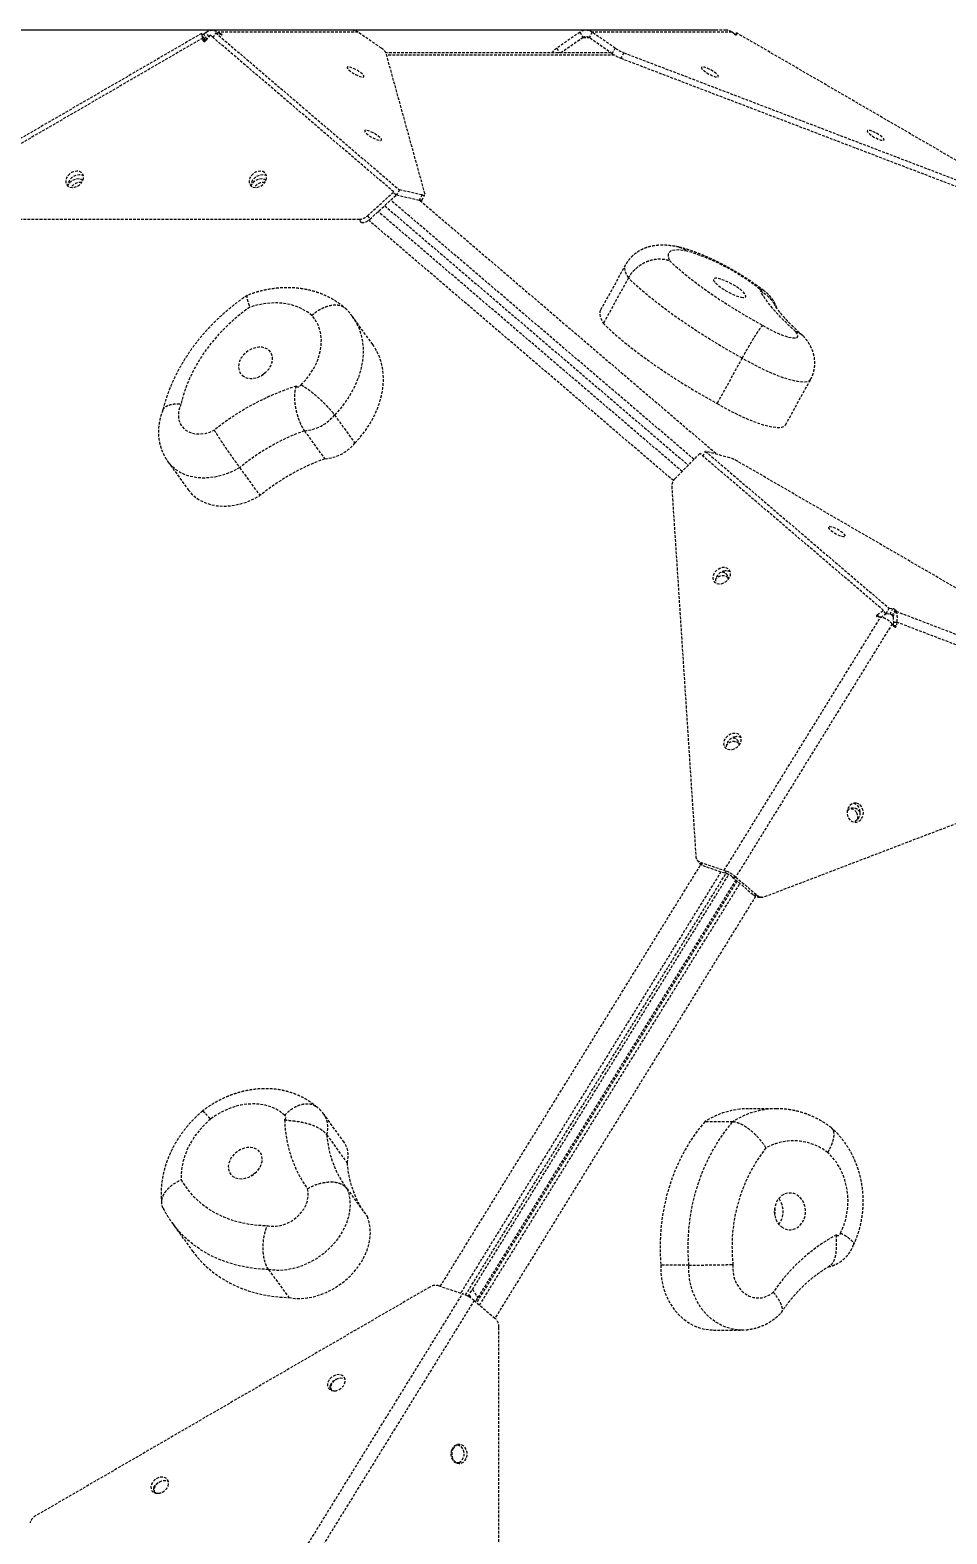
# Model space of a CAD drawing. Header units: millimetres. Extents: x -3321 to 2538, y -2690 to 2358.
# Drawn here: x 162 to 591, y 153 to 858 of the extents above; entities that cross this region are included whole.
import ezdxf

# ---------------------------------------------------------------- set-up
doc = ezdxf.new("R2010")
doc.units = ezdxf.units.MM
doc.linetypes.add('HIDDEN', pattern=[1.905, 1.27, -0.635])
doc.layers.add('DIKOM_ОБЪЕКТ', color=7, linetype='Continuous')
doc.layers.add('DIKOM_РАЗМЕР_ОБЪЕКТА', color=7, linetype='Continuous')
doc.styles.add('style1', font='arialbd.ttf', dxfattribs={"width": 0.8})
doc.dimstyles.new('1-50', dxfattribs={"dimtxt": 300, "dimasz": 200, "dimexe": 100, "dimexo": 0, "dimgap": 100, "dimtad": 1, "dimtxsty": 'style1', "dimcen": 200, "dimclrd": 7, "dimclre": 7, "dimclrt": 7, "dimadec": 1, "dimazin": 2, "dimtfac": 1, "dimtmove": 0, "dimatfit": 2, "dimfxl": 0, "dimlwd": 25, "dimlwe": 18, "dimarcsym": 0})

# ---------------------------------------------------------------- blocks, each defined once
blk = doc.blocks.new('*D1')
at = {"layer": 'Defpoints', "color": 0, "transparency": 16777216}
for p in [(483.99, 857.85), (-1177.44, -571.13), (457.72, -571.13)]:
    blk.add_point(p, dxfattribs=at)
at = {"layer": 'DIKOM_РАЗМЕР_ОБЪЕКТА', "color": 7, "lineweight": 18, "transparency": 16777216}
for p, q in [((483.99, 857.85), (-1277.44, 857.85)), ((457.72, -571.13), (-1277.44, -571.13))]:
    blk.add_line(p, q, dxfattribs=at)
at = {"layer": 'DIKOM_РАЗМЕР_ОБЪЕКТА', "color": 7, "lineweight": 25, "transparency": 16777216}
blk.add_line((-1177.44, 657.85), (-1177.44, -371.13), dxfattribs=at)
at = {"layer": 'DIKOM_РАЗМЕР_ОБЪЕКТА', "color": 7, "transparency": 16777216}
for points in [[(-1210.77, 657.85), (-1144.1, 657.85), (-1177.44, 857.85)], [(-1210.77, -371.13), (-1144.1, -371.13), (-1177.44, -571.13)]]:
    blk.add_solid(points, dxfattribs=at)
at = {"layer": 'DIKOM_РАЗМЕР_ОБЪЕКТА', "color": 7, "transparency": 16777216, "insert": (-1430.61, 178.44), "char_height": 300, "attachment_point": 5, "rotation": 90, "style": 'style1'}
blk.add_mtext('{\\fArial|b0|i0|c204|p34;1420}', dxfattribs=at)

msp = doc.modelspace()

# ---------------------------------------------------------------- linework, layer by layer
at = {"layer": 'DIKOM_ОБЪЕКТ', "color": 7, "linetype": 'HIDDEN', "lineweight": 15}
for p, q in [((241.961, 856.318), (115.499, 782.949)), ((242.53, 854.19), (116.228, 780.913)), ((243.541, 853.701), (241.983, 856.312)), ((242.787, 852.942), (242.53, 854.19)), ((243.671, 852.613), (242.53, 854.19)), ((243.044, 852.588), (242.787, 852.942)), ((243.069, 856.125), (244.131, 856.957)), ((244.458, 853.613), (243.069, 856.125)), ((245.97, 855.606), (243.949, 852.942)), ((245.338, 854.773), (244.131, 856.957)), ((332.016, 782.108), (245.97, 855.606)), ((312.487, 857.849), (246.806, 857.853)), ((247.376, 854.405), (247.383, 854.405)), ((247.381, 854.401), (248.603, 856.612)), ((248.603, 856.612), (334.649, 783.113)), ((251.231, 855.724), (248.603, 856.612)), ((249.429, 856.333), (249.774, 856.957)), ((249.774, 856.957), (251.12, 856.125)), ((315.309, 856.952), (249.774, 856.957)), ((250.95, 855.818), (251.12, 856.125)), ((326.219, 849.412), (315.309, 856.952)), ((419.317, 856.952), (408.407, 849.413)), ((420.728, 854.401), (410.331, 847.216)), ((419.317, 856.952), (420.728, 854.401)), ((420.728, 854.401), (423.549, 854.401)), ((487.833, 857.853), (422.138, 857.849)), ((424.96, 856.952), (423.549, 854.4)), ((434.459, 846.86), (423.549, 854.4)), ((490.508, 856.957), (424.96, 856.952)), ((435.87, 849.412), (424.96, 856.952)), ((491.57, 856.125), (490.508, 856.957)), ((492.201, 855.748), (492.679, 856.612)), ((492.596, 855.679), (492.621, 855.724)), ((492.679, 856.612), (492.621, 855.724)), ((615.518, 785.332), (492.679, 856.612)), ((346.678, 781.09), (328.375, 847.285)), ((433.944, 847.216), (328.394, 847.216)), ((435.535, 846.171), (328.683, 846.171)), ((406.231, 847.216), (406.251, 847.287)), ((406.29, 847.216), (406.251, 847.287)), ((408.407, 849.413), (409.621, 847.216)), ((434.459, 846.86), (435.87, 849.412)), ((439.869, 847.285), (438.458, 844.734)), ((439.869, 847.285), (612.491, 781.347)), ((438.458, 844.734), (611.071, 778.799)), ((319.743, 770.919), (332.016, 782.108)), ((333.157, 780.53), (332.016, 782.108)), ((334.649, 783.113), (333.238, 780.561)), ((345.325, 780.69), (334.649, 783.113)), ((320.884, 769.342), (333.157, 780.53)), ((327.784, 775.632), (470.078, 654.099)), ((472.759, 656.818), (330.621, 778.219)), ((332.968, 780.792), (333.238, 780.561)), ((343.914, 778.138), (333.238, 780.561)), ((343.914, 778.138), (345.325, 780.69)), ((344.365, 778.057), (483.608, 659.13)), ((345.251, 778.246), (346.662, 780.797)), ((124.173, 769.29), (315.765, 769.282)), ((316.906, 767.705), (315.765, 769.282)), ((319.743, 770.919), (320.884, 769.342)), ((463.105, 646.857), (320.267, 768.855)), ((467.188, 651.17), (324.728, 772.846)), ((440.654, 747.93), (428.899, 726.664)), ((442.012, 741.785), (430.256, 720.519)), ((322.179, 710.632), (312.669, 723.776)), ((495.304, 704.257), (483.549, 682.99)), ((515.624, 672.981), (527.379, 694.247)), ((304.298, 677.579), (313.809, 664.436)), ((290.161, 670.2), (299.671, 657.057)), ((226.226, 655.714), (235.736, 642.571)), ((463.877, 647.814), (475.479, 659.575)), ((561.521, 586.093), (475.479, 659.575)), ((476.89, 658.37), (478.112, 660.581)), ((478.112, 660.581), (564.154, 587.099)), ((489.46, 657.584), (478.112, 660.581)), ((677.82, 548.824), (493.223, 655.926)), ((259.825, 652.972), (269.335, 639.829)), ((462.309, 644.119), (473.611, 470.835)), ((558.706, 584.108), (561.521, 586.093)), ((562.663, 584.516), (561.521, 586.093)), ((562.473, 584.778), (562.743, 584.547)), ((562.743, 584.547), (564.154, 587.099)), ((564.154, 587.099), (565.988, 586.889)), ((564.577, 584.337), (565.988, 586.889)), ((565.697, 583.688), (567.107, 586.24)), ((565.998, 583.113), (567.408, 585.665)), ((567.107, 586.24), (567.408, 585.665)), ((567.408, 585.665), (685.972, 540.368)), ((486.884, 464.335), (560.164, 582.898)), ((565.601, 579.744), (492.321, 461.18)), ((559.529, 582.971), (558.706, 584.108)), ((560.164, 582.898), (558.774, 583.057)), ((560.313, 582.859), (562.663, 584.516)), ((562.743, 584.547), (564.577, 584.337)), ((566.531, 578.557), (565.601, 579.744)), ((565.697, 583.688), (565.998, 583.113)), ((566.164, 580.561), (566.029, 579.198)), ((566.164, 580.561), (567.741, 580.561)), ((566.217, 578.958), (567.582, 578.958)), ((567.741, 580.561), (567.582, 578.958)), ((686.305, 535.264), (567.741, 580.561)), ((506.004, 452.041), (679.803, 518.416)), ((353.856, 269.482), (475.937, 467.013)), ((474.177, 469.218), (475.318, 467.641)), ((475.728, 468.104), (486.884, 464.335)), ((475.728, 468.104), (476.869, 466.527)), ((476.869, 466.527), (488.025, 462.758)), ((485.38, 463.651), (363.386, 266.262)), ((365.672, 265.395), (487.714, 462.863)), ((366.919, 264.75), (489.027, 462.325)), ((492.346, 459.812), (370.288, 262.318)), ((492.914, 459.326), (370.857, 261.833)), ((372.233, 260.657), (494.291, 458.151)), ((488.025, 462.758), (486.884, 464.335)), ((490.744, 461.18), (492.321, 461.18)), ((490.744, 461.18), (500.613, 452.751)), ((492.321, 461.18), (502.19, 452.751)), ((501.604, 452.121), (379.459, 254.485)), ((500.613, 452.751), (502.19, 452.751)), ((503.113, 451.796), (504.69, 451.796)), ((511.404, 352.653), (498.261, 352.653)), ((308.762, 336.964), (299.252, 350.107)), ((490.92, 346.549), (477.777, 346.549)), ((300.621, 340.462), (310.132, 327.319)), ((310.15, 315.149), (309.462, 316.081)), ((310.154, 315.14), (319.664, 301.997)), ((228.207, 299.12), (237.718, 285.977)), ((273.386, 277.291), (282.897, 264.148)), ((470.313, 279.363), (457.17, 279.363)), ((348.948, 269.125), (164.346, 162.031)), ((353.125, 269.729), (364.281, 265.96)), ((368.957, 268.048), (371.393, 264.107)), ((290.998, 147.399), (364.281, 265.96)), ((369.718, 262.805), (296.435, 144.244)), ((367.312, 265.385), (368.193, 263.96)), ((369.718, 262.805), (379.587, 254.375)), ((381.332, 35.505), (381.34, 250.33)), ((481.817, 248.99), (494.96, 248.99)), ((226.393, 178.064), (226.458, 178.019))]:
    msp.add_line(p, q, dxfattribs=at)
at = {"layer": 'DIKOM_ОБЪЕКТ', "color": 7, "linetype": 'HIDDEN', "lineweight": 15, "flags": 128}
for points in [[(314.204, 839.443), (313.082, 839.977), (312.045, 840.374), (311.177, 840.602), (310.548, 840.641), (310.209, 840.49), (310.187, 840.16), (310.485, 839.678), (311.078, 839.083), (311.918, 838.423), (312.937, 837.752), (314.053, 837.124), (315.174, 836.59), (316.211, 836.193), (317.079, 835.965), (317.708, 835.926), (318.048, 836.077), (318.069, 836.407), (317.771, 836.889), (317.178, 837.484), (316.338, 838.144), (315.319, 838.815), (314.204, 839.443)], [(476.426, 840.603), (476.212, 840.378), (476.319, 839.983), (476.739, 839.45), (477.438, 838.823), (478.359, 838.152), (479.427, 837.492), (480.556, 836.896), (481.655, 836.412), (482.634, 836.08), (483.414, 835.926), (483.932, 835.964), (484.146, 836.189), (484.038, 836.584), (483.618, 837.117), (482.92, 837.744), (481.999, 838.415), (480.931, 839.075), (479.802, 839.671), (478.703, 840.155), (477.724, 840.487), (476.944, 840.64), (476.426, 840.603)], [(322.407, 809.776), (321.285, 810.31), (320.248, 810.707), (319.38, 810.934), (318.751, 810.974), (318.412, 810.822), (318.39, 810.492), (318.688, 810.01), (319.281, 809.415), (320.121, 808.755), (321.14, 808.084), (322.256, 807.456), (323.377, 806.922), (324.414, 806.525), (325.282, 806.298), (325.912, 806.258), (326.251, 806.41), (326.272, 806.74), (325.974, 807.222), (325.381, 807.817), (324.541, 808.477), (323.522, 809.148), (322.407, 809.776)], [(554.093, 810.936), (553.879, 810.71), (553.986, 810.316), (554.406, 809.783), (555.105, 809.156), (556.026, 808.485), (557.094, 807.825), (558.223, 807.228), (559.322, 806.745), (560.301, 806.413), (561.081, 806.259), (561.599, 806.296), (561.813, 806.522), (561.705, 806.916), (561.285, 807.449), (560.587, 808.076), (559.666, 808.747), (558.598, 809.407), (557.469, 810.004), (556.37, 810.487), (555.391, 810.819), (554.611, 810.973), (554.093, 810.936)], [(180.243, 790.596), (179.346, 789.698), (178.704, 788.662), (178.368, 787.573), (178.366, 786.519), (178.698, 785.585), (179.337, 784.847), (180.231, 784.364), (181.308, 784.177), (182.48, 784.299), (183.653, 784.721), (184.731, 785.41), (185.627, 786.308), (186.27, 787.344), (186.605, 788.433), (186.607, 789.487), (186.275, 790.421), (185.637, 791.159), (184.743, 791.642), (183.666, 791.829), (182.494, 791.707), (181.321, 791.285), (180.243, 790.596)], [(179.562, 784.685), (179.508, 784.942), (179.51, 785.996), (179.845, 787.085), (180.487, 788.121), (181.384, 789.019), (182.462, 789.707), (183.635, 790.13), (184.807, 790.252), (185.884, 790.065), (186.553, 789.744)], [(266.11, 790.593), (265.213, 789.694), (264.571, 788.659), (264.236, 787.57), (264.234, 786.515), (264.566, 785.581), (265.204, 784.843), (266.098, 784.361), (267.175, 784.173), (268.347, 784.295), (269.52, 784.718), (270.598, 785.406), (271.495, 786.304), (272.137, 787.34), (272.472, 788.429), (272.474, 789.483), (272.143, 790.417), (271.504, 791.156), (270.61, 791.638), (269.533, 791.826), (268.361, 791.703), (267.188, 791.281), (266.11, 790.593)], [(265.429, 784.682), (265.375, 784.938), (265.377, 785.993), (265.712, 787.082), (266.355, 788.117), (267.251, 789.016), (268.329, 789.704), (269.502, 790.126), (270.674, 790.249), (271.751, 790.061), (272.42, 789.74)], [(186.305, 787.422), (185.588, 787.882), (184.557, 788.159), (183.403, 788.128), (182.22, 787.792), (181.105, 787.177), (180.146, 786.333), (179.466, 785.405)], [(272.172, 787.419), (271.453, 787.882), (270.422, 788.159), (269.268, 788.128), (268.085, 787.792), (266.97, 787.177), (266.011, 786.333), (265.331, 785.405)], [(345.251, 778.246), (345.251, 778.245), (345.158, 778.144), (345.01, 778.076), (344.808, 778.041), (344.557, 778.04), (344.257, 778.072), (343.914, 778.138)], [(345.325, 780.69), (345.668, 780.624), (345.967, 780.591), (346.219, 780.593), (346.421, 780.628), (346.569, 780.696), (346.662, 780.797), (346.698, 780.929), (346.678, 781.09)], [(469.598, 754.358), (467.513, 754.723), (465.671, 754.903), (464.092, 754.897), (462.79, 754.705), (461.78, 754.328), (461.071, 753.771), (460.67, 753.038), (460.581, 752.138), (460.806, 751.079), (461.341, 749.872)], [(442.012, 741.785), (441.086, 743.429), (440.509, 744.915), (440.285, 746.229), (440.417, 747.363), (440.654, 747.93)], [(461.341, 749.872), (463.919, 747.481), (466.749, 745.021), (469.816, 742.504), (473.103, 739.945), (476.592, 737.356), (480.265, 734.753), (484.102, 732.148), (488.082, 729.556), (492.185, 726.99), (496.387, 724.466), (500.668, 721.995), (505.003, 719.591)], [(495.304, 704.257), (490.349, 707.029), (485.457, 709.871), (480.652, 712.77), (475.956, 715.71), (471.391, 718.68), (466.979, 721.664), (462.741, 724.648), (458.697, 727.619), (454.865, 730.562), (451.264, 733.464), (447.912, 736.311), (444.822, 739.089), (442.012, 741.785)], [(494.833, 732.775), (495.814, 732.629), (496.537, 732.669), (496.97, 732.893), (497.097, 733.291), (496.913, 733.847), (496.424, 734.539), (495.652, 735.338), (494.627, 736.212), (493.391, 737.124), (491.996, 738.037), (490.497, 738.915), (488.958, 739.721), (487.439, 740.421), (486.005, 740.988), (484.713, 741.398), (483.617, 741.635), (482.76, 741.688), (482.18, 741.556), (481.898, 741.243), (481.926, 740.764), (482.265, 740.136), (482.899, 739.387), (483.802, 738.546), (484.938, 737.649), (486.261, 736.731), (487.715, 735.831), (489.242, 734.985), (490.779, 734.228), (492.262, 733.591), (493.633, 733.1), (494.833, 732.775)], [(503.856, 735.806), (504.079, 735.761), (504.235, 735.765), (504.313, 735.819), (504.307, 735.919), (504.218, 736.057), (504.052, 736.225), (503.821, 736.411), (503.54, 736.601)], [(520.358, 716.736), (517.411, 719.429), (514.7, 722.051), (512.234, 724.593), (510.022, 727.046), (508.072, 729.402), (506.391, 731.653), (504.984, 733.79), (503.856, 735.806)], [(264.544, 728.103), (260.562, 725.152), (256.757, 721.987), (253.15, 718.628), (249.759, 715.09), (246.603, 711.395), (243.699, 707.56), (241.062, 703.608), (238.706, 699.559), (236.645, 695.434), (234.889, 691.257), (233.447, 687.049), (232.328, 682.832)], [(293.685, 724.26), (291.492, 725.923), (289.067, 727.325), (286.432, 728.454), (283.615, 729.298), (280.643, 729.847), (277.547, 730.098), (274.357, 730.047), (271.105, 729.694), (267.823, 729.045), (264.544, 728.103)], [(428.899, 726.664), (428.662, 726.096), (428.53, 724.963), (428.753, 723.648), (429.33, 722.163), (430.256, 720.519)], [(288.589, 691.738), (290.769, 694.073), (292.707, 696.556), (294.377, 699.157), (295.759, 701.842), (296.836, 704.579), (297.593, 707.332), (298.022, 710.068), (298.116, 712.752), (297.876, 715.351), (297.303, 717.831), (296.406, 720.161), (295.195, 722.313), (293.685, 724.26)], [(312.674, 723.769), (314.148, 721.482), (315.489, 718.778), (316.521, 715.906), (317.235, 712.89), (317.625, 709.754), (317.687, 706.524), (317.422, 703.225), (316.831, 699.884), (315.92, 696.528), (314.695, 693.185), (313.166, 689.88), (311.346, 686.642), (309.25, 683.495), (306.894, 680.466), (304.298, 677.579)], [(430.256, 720.519), (433.067, 717.822), (436.156, 715.044), (439.509, 712.198), (443.109, 709.296), (446.941, 706.353), (450.985, 703.382), (455.223, 700.397), (459.635, 697.413), (464.2, 694.444), (468.896, 691.503), (473.701, 688.605), (478.593, 685.763), (483.549, 682.99)], [(505.003, 719.591), (506.984, 718.42), (509.022, 717.321), (511.061, 716.324), (513.045, 715.456), (514.919, 714.741), (516.632, 714.198), (518.138, 713.843), (519.395, 713.685), (520.368, 713.728), (521.031, 713.971), (521.367, 714.408), (521.365, 715.027), (521.025, 715.81), (520.358, 716.736)], [(260.981, 696.209), (262.103, 695.439), (263.435, 694.939), (264.924, 694.732), (266.508, 694.825), (268.122, 695.214), (269.701, 695.884), (271.179, 696.806), (272.496, 697.944), (273.599, 699.251), (274.441, 700.673), (274.99, 702.152), (275.221, 703.627), (275.126, 705.039), (274.709, 706.328), (273.986, 707.443), (272.988, 708.338), (271.754, 708.976), (270.336, 709.331), (268.792, 709.389), (267.185, 709.147), (265.58, 708.615), (264.044, 707.814), (262.639, 706.779), (261.423, 705.55), (260.445, 704.179), (259.746, 702.721), (259.354, 701.236), (259.286, 699.785), (259.543, 698.428), (260.116, 697.219), (260.981, 696.209)], [(313.809, 664.436), (316.405, 667.323), (318.761, 670.352), (320.857, 673.498), (322.677, 676.737), (324.205, 680.041), (325.43, 683.385), (326.342, 686.741), (326.932, 690.082), (327.198, 693.38), (327.135, 696.611), (326.746, 699.747), (326.032, 702.763), (325, 705.634), (323.658, 708.339), (322.179, 710.632)], [(527.379, 694.247), (527.229, 694.023), (526.597, 693.511), (525.662, 693.181), (524.434, 693.037), (522.93, 693.082), (521.168, 693.313), (519.17, 693.73), (516.959, 694.325), (514.564, 695.093), (512.015, 696.023), (509.341, 697.105), (506.577, 698.324), (503.756, 699.666), (500.914, 701.114), (498.085, 702.651), (495.304, 704.257)], [(286.369, 691.144), (286.582, 690.964), (286.855, 690.854), (287.17, 690.823), (287.504, 690.874), (287.834, 691.001), (288.139, 691.198), (288.396, 691.449), (288.589, 691.738)], [(232.328, 682.832), (231.568, 680.872), (231.149, 678.904), (231.083, 676.982), (231.37, 675.16), (232.005, 673.487), (232.968, 672.009), (234.233, 670.766), (235.767, 669.792), (237.526, 669.115), (239.464, 668.752), (241.526, 668.714), (243.656, 669.001), (245.796, 669.606), (247.888, 670.512)], [(483.549, 682.99), (486.329, 681.384), (489.158, 679.848), (492.001, 678.4), (494.821, 677.058), (497.585, 675.838), (500.259, 674.757), (502.809, 673.827), (505.204, 673.059), (507.414, 672.463), (509.413, 672.047), (511.175, 671.815), (512.679, 671.771), (513.906, 671.915), (514.842, 672.245), (515.474, 672.757), (515.624, 672.981)], [(259.825, 652.972), (257.007, 651.454), (254.1, 650.197), (251.139, 649.218), (248.16, 648.529), (245.2, 648.138), (242.297, 648.051), (239.485, 648.267), (236.799, 648.785), (234.273, 649.598), (231.937, 650.696), (229.82, 652.066), (227.949, 653.69), (226.347, 655.549), (226.206, 655.741)], [(235.736, 642.571), (235.857, 642.405), (237.46, 640.547), (239.331, 638.922), (241.447, 637.553), (243.783, 636.455), (246.31, 635.642), (248.995, 635.124), (251.807, 634.907), (254.711, 634.995), (257.67, 635.386), (260.649, 636.075), (263.61, 637.054), (266.518, 638.31), (269.335, 639.829)], [(541.975, 620.809), (542.8, 620.618), (543.375, 620.617), (543.652, 620.806), (543.608, 621.168), (543.249, 621.677), (542.602, 622.289), (541.72, 622.955), (540.675, 623.621), (539.551, 624.235), (538.439, 624.744), (537.429, 625.109), (536.604, 625.3), (536.029, 625.301), (535.752, 625.113), (535.795, 624.75), (536.155, 624.242), (536.802, 623.63), (537.684, 622.964), (538.729, 622.297), (539.853, 621.684), (540.965, 621.174), (541.975, 620.809)], [(485.478, 598.591), (486.658, 598.956), (487.763, 599.595), (488.702, 600.456), (489.4, 601.471), (489.8, 602.556), (489.87, 603.624), (489.604, 604.589), (489.023, 605.371), (488.175, 605.909), (487.128, 606.157), (485.968, 606.097), (484.788, 605.733), (483.683, 605.094), (482.744, 604.232), (482.046, 603.218), (481.646, 602.132), (481.576, 601.064), (481.842, 600.1), (482.423, 599.317), (483.271, 598.78), (484.317, 598.531), (485.478, 598.591)], [(490.544, 520.929), (491.724, 521.293), (492.828, 521.932), (493.768, 522.794), (494.466, 523.808), (494.866, 524.894), (494.935, 525.962), (494.669, 526.927), (494.089, 527.709), (493.241, 528.247), (492.194, 528.495), (491.034, 528.435), (489.853, 528.07), (488.749, 527.432), (487.809, 526.57), (487.111, 525.555), (486.711, 524.47), (486.642, 523.402), (486.908, 522.437), (487.488, 521.655), (488.336, 521.117), (489.383, 520.869), (490.544, 520.929)], [(548.731, 495.791), (547.642, 495.757), (546.605, 495.363), (545.705, 494.642), (545.014, 493.652), (544.588, 492.473), (544.462, 491.201), (544.645, 489.938), (545.124, 488.788), (545.86, 487.843), (546.792, 487.179), (547.845, 486.851), (548.934, 486.886), (549.971, 487.279), (550.871, 488), (551.563, 488.99), (551.989, 490.169), (552.115, 491.442), (551.931, 492.704), (551.452, 493.854), (550.716, 494.8), (549.784, 495.463), (548.731, 495.791)], [(547.499, 495.725), (548.207, 495.463), (549.139, 494.8), (549.875, 493.854), (550.354, 492.704), (550.537, 491.442), (550.411, 490.169), (549.985, 488.99), (549.294, 488), (548.394, 487.279), (547.499, 486.918)], [(280.932, 349.518), (279.017, 351.117), (276.856, 352.455), (274.478, 353.516), (271.911, 354.286), (269.188, 354.756), (266.342, 354.919), (263.411, 354.774), (260.43, 354.322), (257.437, 353.57), (254.469, 352.526), (251.564, 351.203), (248.758, 349.619), (246.087, 347.793)], [(246.087, 347.793), (243.513, 345.376), (241.155, 342.79), (239.038, 340.062), (237.182, 337.217), (235.605, 334.285), (234.324, 331.295), (233.351, 328.277), (232.696, 325.261), (232.365, 322.277), (232.362, 319.354)], [(280.881, 347.531), (281.153, 347.77), (281.364, 348.051), (281.5, 348.355), (281.551, 348.662), (281.515, 348.95), (281.393, 349.2), (281.194, 349.393), (280.932, 349.518)], [(477.777, 346.549), (474.455, 342.425), (471.381, 338.043), (468.57, 333.423), (466.036, 328.588), (463.79, 323.559), (461.843, 318.361), (460.205, 313.018), (458.882, 307.556), (457.881, 301.999), (457.207, 296.375), (456.863, 290.71), (456.851, 285.03), (457.17, 279.363)], [(470.313, 279.363), (469.994, 285.03), (470.006, 290.71), (470.35, 296.375), (471.024, 301.999), (472.025, 307.556), (473.348, 313.018), (474.987, 318.361), (476.934, 323.559), (479.179, 328.588), (481.714, 333.423), (484.524, 338.043), (487.598, 342.425), (490.92, 346.549)], [(266.999, 322.408), (268.226, 323.628), (269.216, 324.994), (269.929, 326.449), (270.337, 327.933), (270.422, 329.387), (270.18, 330.751), (269.622, 331.968), (268.771, 332.989), (267.661, 333.772), (266.337, 334.285), (264.855, 334.507), (263.274, 334.429), (261.66, 334.054), (260.078, 333.397), (258.594, 332.486), (257.267, 331.358), (256.153, 330.058), (255.296, 328.641), (254.733, 327.163), (254.486, 325.686), (254.565, 324.27), (254.966, 322.974), (255.675, 321.849), (256.66, 320.942), (257.883, 320.291), (259.293, 319.921), (260.833, 319.849), (262.439, 320.077), (264.045, 320.595), (265.586, 321.383), (266.999, 322.408)], [(541.404, 294.391), (542.693, 297.252), (543.701, 300.264), (544.416, 303.39), (544.83, 306.59), (544.936, 309.825), (544.734, 313.053), (544.227, 316.235), (543.42, 319.33), (542.323, 322.299), (540.952, 325.106), (539.321, 327.714), (537.453, 330.092), (535.37, 332.21)], [(232.362, 319.354), (234.389, 316.17), (236.71, 313.196), (239.315, 310.45), (242.188, 307.944), (245.316, 305.694), (248.68, 303.711), (252.263, 302.005), (256.046, 300.586), (260.008, 299.461), (264.128, 298.637), (268.385, 298.118), (272.754, 297.906)], [(267.306, 322.679), (266.202, 321.972), (265.208, 321.161)], [(272.754, 297.906), (274.708, 297.58), (276.781, 297.58), (278.916, 297.905), (281.053, 298.545), (283.135, 299.485), (285.105, 300.698), (286.909, 302.15), (288.496, 303.802), (289.825, 305.609), (290.857, 307.521), (291.566, 309.487), (291.932, 311.451), (291.945, 313.361), (291.603, 315.163)], [(310.154, 315.14), (310.948, 312.772), (311.419, 310.266), (311.561, 307.652), (311.372, 304.963), (310.855, 302.233), (310.015, 299.494), (308.864, 296.781), (307.416, 294.127), (305.687, 291.564), (303.701, 289.125), (301.481, 286.84), (299.054, 284.736), (296.451, 282.839), (293.703, 281.174), (290.844, 279.76), (287.911, 278.614), (284.938, 277.752), (281.963, 277.184), (279.022, 276.916), (276.151, 276.952), (273.386, 277.291)], [(513.722, 297.312), (515.043, 296.516), (516.474, 296.049), (517.955, 295.93), (519.427, 296.164), (520.828, 296.742), (522.102, 297.639), (523.196, 298.819), (524.065, 300.235), (524.674, 301.826), (524.998, 303.53), (525.024, 305.275), (524.751, 306.991), (524.189, 308.606), (523.362, 310.056), (522.304, 311.281), (521.058, 312.23), (519.675, 312.864), (518.211, 313.159), (516.727, 313.101), (515.283, 312.693), (513.939, 311.952), (512.749, 310.907), (511.763, 309.603), (511.019, 308.092), (510.55, 306.436), (510.374, 304.702), (510.499, 302.963), (510.919, 301.289), (511.616, 299.748), (512.564, 298.404), (513.722, 297.312)], [(273.386, 277.291), (268.406, 277.613), (263.553, 278.264), (258.849, 279.243), (254.316, 280.544), (249.976, 282.161), (245.849, 284.087), (241.956, 286.312), (238.313, 288.827), (234.939, 291.619), (231.849, 294.675), (229.058, 297.981), (228.233, 299.085)], [(282.897, 264.148), (285.662, 263.809), (288.532, 263.773), (291.473, 264.04), (294.449, 264.609), (297.421, 265.471), (300.355, 266.616), (303.213, 268.03), (305.961, 269.696), (308.564, 271.592), (310.991, 273.696), (313.212, 275.982), (315.198, 278.421), (316.926, 280.983), (318.375, 283.638), (319.526, 286.351), (320.365, 289.089), (320.882, 291.82), (321.071, 294.509), (320.929, 297.122), (320.458, 299.629), (319.664, 301.997)], [(237.718, 285.977), (238.568, 284.837), (241.359, 281.532), (244.449, 278.476), (247.824, 275.684), (251.466, 273.169), (255.36, 270.943), (259.486, 269.017), (263.826, 267.4), (268.359, 266.099), (273.063, 265.121), (277.917, 264.469), (282.897, 264.148)], [(457.17, 279.363), (457.193, 276.142), (457.52, 272.945), (458.146, 269.809), (459.064, 266.774), (460.263, 263.878), (461.727, 261.156), (463.439, 258.641), (465.378, 256.365), (467.519, 254.356), (469.837, 252.638), (472.302, 251.233), (474.885, 250.158), (477.553, 249.426), (480.274, 249.047), (481.817, 248.99)], [(495.038, 248.99), (493.417, 249.047), (490.696, 249.426), (488.028, 250.158), (485.445, 251.233), (482.98, 252.638), (480.662, 254.356), (478.521, 256.365), (476.582, 258.641), (474.87, 261.156), (473.406, 263.878), (472.207, 266.774), (471.289, 269.809), (470.663, 272.945), (470.336, 276.142), (470.313, 279.363)], [(491.012, 279.619), (490.946, 277.302), (491.206, 275.005), (491.785, 272.789), (492.667, 270.716), (493.828, 268.843), (495.235, 267.22), (496.851, 265.892), (498.631, 264.896), (500.527, 264.258), (502.486, 263.997), (504.455, 264.118), (506.379, 264.62), (508.207, 265.488), (509.889, 266.699)], [(309, 223.838), (309.271, 224.927), (309.205, 225.964), (308.809, 226.864), (308.114, 227.555), (307.178, 227.981), (306.075, 228.107), (304.895, 227.923), (303.733, 227.444), (302.685, 226.709), (301.834, 225.777), (301.25, 224.724), (300.979, 223.635), (301.045, 222.598), (301.441, 221.697), (302.135, 221.006), (303.072, 220.58), (304.175, 220.454), (305.355, 220.638), (306.516, 221.117), (307.565, 221.853), (308.416, 222.785), (309, 223.838)], [(302.391, 223.146), (302.975, 224.199), (303.826, 225.132), (304.875, 225.867), (306.036, 226.346), (307.216, 226.53), (308.319, 226.404), (309.156, 226.043)], [(302.931, 220.83), (302.866, 220.949), (302.6, 221.87), (302.672, 222.896), (303.075, 223.936), (303.774, 224.898), (304.706, 225.696), (305.789, 226.258), (306.077, 226.357)], [(359.144, 192.795), (358.835, 191.567), (358.834, 190.286), (359.139, 189.056), (359.726, 187.978), (360.548, 187.137), (361.538, 186.603), (362.617, 186.418), (363.695, 186.599), (364.687, 187.129), (365.512, 187.966), (366.103, 189.042), (366.411, 190.27), (366.413, 191.551), (366.108, 192.781), (365.521, 193.859), (364.699, 194.7), (363.708, 195.234), (362.63, 195.418), (361.552, 195.238), (360.56, 194.708), (359.735, 193.871), (359.144, 192.795)], [(361.835, 195.322), (362.131, 195.234), (363.122, 194.7), (363.944, 193.859), (364.531, 192.781), (364.836, 191.551), (364.834, 190.27), (364.525, 189.042), (363.935, 187.966), (363.11, 187.129), (362.118, 186.599), (361.835, 186.515)], [(362.95, 187.014), (362.373, 186.842), (361.565, 186.795)], [(226.266, 175.841), (226.536, 176.93), (226.471, 177.967), (226.074, 178.867), (225.38, 179.558), (224.443, 179.984), (223.34, 180.11), (222.16, 179.926), (220.999, 179.447), (219.95, 178.712), (219.099, 177.78), (218.515, 176.727), (218.245, 175.637), (218.31, 174.601), (218.706, 173.7), (219.401, 173.009), (220.337, 172.583), (221.441, 172.457), (222.62, 172.641), (223.782, 173.12), (224.83, 173.856), (225.681, 174.788), (226.266, 175.841)], [(219.656, 175.149), (220.241, 176.202), (221.092, 177.134), (222.14, 177.87), (223.302, 178.349), (224.482, 178.533), (225.585, 178.407), (226.456, 178.024)], [(220.198, 172.83), (220.134, 172.947), (219.867, 173.868), (219.938, 174.894), (220.341, 175.934), (221.039, 176.896), (221.971, 177.694), (223.053, 178.257), (223.438, 178.386)]]:
    msp.add_lwpolyline(points, dxfattribs=at)
at = {"layer": 'DIKOM_ОБЪЕКТ', "color": 7, "linetype": 'HIDDEN', "lineweight": 15}
for centre, radius, start, end in [((312.466, 852.891), 4.957, 55.002582, 89.748712), ((422.138, 852.944), 4.902, 54.856419, 125.13882), ((422.138, 852.396), 2.451, 54.856419, 125.13882), ((323.421, 844.42), 5.723, 30.047688, 60.732171), ((411.203, 844.423), 5.721, 119.262322, 149.956405), ((445.715, 863.202), 19.843, 235.442343, 248.549907), ((447.126, 865.754), 19.843, 235.442343, 248.549907), ((184.985, 781.665), 4.862, 80.954732, 148.339832), ((270.849, 781.665), 4.862, 80.897728, 148.38211), ((315.599, 775.338), 6.058, 271.565331, 313.156754), ((316.74, 773.761), 6.058, 271.565331, 313.156754), ((439.379, 655.279), 103.586, 51.727613, 73.038253), ((277.635, 687.714), 11.299, 119.310821, 132.468689), ((322.932, 576.748), 120.098, 107.724771, 128.672253), ((288.536, 690.547), 20.411, 274.566571, 320.555775), ((324.418, 574.555), 101.595, 109.706113, 129.478794), ((298.046, 677.403), 20.411, 274.566571, 320.555775), ((333.929, 561.412), 101.595, 109.706113, 129.478794), ((484.749, 641.798), 16.474, 59.044284, 73.383793), ((467.281, 644.189), 4.973, 133.197631, 180.801163), ((486.205, 598.148), 4.145, 51.94586, 146.013388), ((487.79, 599.547), 5.019, 97.797241, 185.95815), ((485.824, 601.022), 2.946, 349.314236, 96.428462), ((487.906, 600.96), 3.648, 58.933665, 102.622289), ((491.273, 520.481), 4.146, 51.954182, 146.068655), ((492.856, 521.885), 5.019, 97.797241, 185.95815), ((490.892, 523.356), 2.945, 349.445957, 96.429181), ((492.972, 523.298), 3.648, 58.933665, 102.622289), ((547.36, 489.939), 3.534, 26.010453, 143.828736), ((545.977, 489.811), 3.314, 29.1806, 93.111398), ((544.833, 489.005), 4.708, 350.224192, 30.961067), ((476.634, 470.992), 3.026, 182.975983, 252.580014), ((477.81, 469.473), 3.093, 216.333215, 252.287345), ((480.869, 447.705), 17.684, 49.640139, 70.115885), ((485.018, 454.443), 8.842, 49.640139, 70.115885), ((503.147, 455.635), 3.839, 228.693445, 269.494486), ((504.684, 455.551), 3.75, 228.29835, 290.602444), ((498.443, 314.623), 38.031, 90.274782, 122.916558), ((511.586, 314.624), 38.03, 90.260311, 122.916673), ((338.979, 348.817), 58.112, 181.267692, 215.387947), ((290.007, 343.875), 11.149, 342.17459, 33.967705), ((348.692, 344.088), 48.207, 184.313527, 215.524013), ((299.518, 330.732), 11.149, 342.174, 33.986087), ((565.861, 288.001), 75.318, 142.082541, 186.389988), ((519.32, 311.134), 26.492, 52.709237, 119.082129), ((358.308, 330.967), 48.314, 184.330996, 214.076014), ((504.911, 304.552), 9.651, 321.415489, 38.584511), ((505.9, 304.552), 4.892, 340.368706, 19.631294), ((578.731, 220.479), 82.919, 118.239553, 146.123276), ((540.256, 294.391), 1.148, 228.624898, 0.015572), ((351.716, 264.728), 5.196, 74.263008, 122.193587), ((358.267, 249.331), 17.683, 49.638104, 70.114816), ((376.024, 250.429), 5.317, 358.936292, 47.924871), ((305.506, 221.775), 3.403, 156.23071, 193.793085), ((304.454, 224.196), 3.668, 230.607787, 285.19045), ((363.917, 190.915), 4.711, 145.904077, 246.890415), ((363.327, 191.614), 3.838, 108.782648, 149.598915), ((361.796, 192), 3.036, 66.522975, 94.35638), ((222.771, 173.777), 3.403, 156.23071, 193.793085), ((221.716, 176.185), 3.657, 230.529533, 284.544763), ((167.289, 156.776), 6.023, 119.255002, 161.008272)]:
    msp.add_arc(centre, radius, start, end, dxfattribs=at)
for centre, major_axis, ratio, start_param, end_param in [((242.71, 856.125), (0.683, 0.429), 0.255535, 3.0041619, 5.098557), ((243.479, 853.344), (0.488, 0.726), 0.7046712, 2.5366097, 4.6310048), ((244.121, 853.573), (0.683, 0.429), 0.255535, 3.43908, 5.098557), ((250.761, 856.125), (0.827, -0.436), 0.1902684, 5.4130839, 7.507479), ((491.929, 856.125), (0.683, -0.429), 0.2556264, 4.326148, 6.4205431), ((566.458, 586.488), (0.663, -0.355), 0.2943936, 0.40913, 2.5035251), ((559.176, 583.707), (0.838, 0.384), 0.634286, 1.856853, 3.9512482), ((565.047, 583.936), (0.663, -0.355), 0.2943936, 0.40913, 2.5035251), ((566.933, 579.206), (-0.17, 0.92), 0.6884734, 2.2207056, 4.3151007)]:
    msp.add_ellipse(centre, major_axis=major_axis, ratio=ratio, start_param=start_param, end_param=end_param, dxfattribs=at)
for points, knots in [([(242.53, 854.19), (242.42, 854.622), (242.218, 855.414), (242.076, 856.087), (241.972, 856.373), (241.98, 856.296), (241.982, 856.282)], [0, 0, 0, 0, 0.3484482, 0.6377604, 0.9316151, 1, 1, 1, 1]), ([(243.671, 852.613), (243.653, 852.845), (243.619, 853.267), (243.592, 853.621), (243.549, 853.662), (243.534, 853.677)], [0, 0, 0, 0, 0.4462395, 0.8098485, 1, 1, 1, 1]), ([(244.131, 856.957), (244.576, 857.23), (245.391, 857.73), (246.811, 857.91), (248.304, 857.727), (249.259, 857.227), (249.774, 856.957)], [0, 0, 0, 0, 0.2731897, 0.5000157, 0.7304031, 1, 1, 1, 1]), ([(246.816, 854.853), (246.816, 854.853), (247.031, 854.885), (247.309, 854.849), (247.555, 854.745), (247.568, 854.739)], [0, 0, 0, 0, 0.0001425, 0.9466759, 1, 1, 1, 1]), ([(490.508, 856.957), (490.062, 857.218), (489.246, 857.696), (488.279, 857.917), (487.823, 857.853), (487.823, 857.853)], [0, 0, 0, 0, 0.5463275, 0.9999363, 1, 1, 1, 1]), ([(465.788, 756.24), (465.424, 756.317), (463.924, 756.63), (461.492, 756.991), (458.61, 757.195), (456.07, 757.143), (453.78, 756.882), (451.63, 756.414), (449.578, 755.733), (447.62, 754.827), (445.776, 753.689), (444.072, 752.328), (442.511, 750.696), (441.36, 749.211), (440.839, 748.203), (440.688, 747.908)], [0, 0, 0, 0, 0.0415818, 0.1712339, 0.2848045, 0.3799239, 0.4642598, 0.5420091, 0.6157292, 0.6870279, 0.7568713, 0.8258334, 0.8942791, 0.9691649, 1, 1, 1, 1]), ([(465.784, 756.227), (466.347, 756.081), (467.3, 755.834), (468.543, 755.157), (469.24, 754.659), (469.582, 754.372), (469.598, 754.358)], [0, 0, 0, 0, 0.41174, 0.6972113, 0.9860571, 1, 1, 1, 1]), ([(505.462, 735.864), (505.244, 736.037), (504.206, 736.861), (502.243, 738.318), (499.538, 740.213), (496.744, 742.048), (493.881, 743.823), (490.959, 745.535), (487.994, 747.175), (485.001, 748.735), (481.999, 750.205), (479.002, 751.577), (476.022, 752.841), (473.061, 753.992), (470.119, 755.015), (467.82, 755.723), (466.508, 756.062), (466.146, 756.156)], [0, 0, 0, 0, 0.0201444, 0.0960341, 0.1700946, 0.2428115, 0.3146813, 0.3860537, 0.4572004, 0.5283582, 0.5996831, 0.6714234, 0.7438759, 0.8174331, 0.8926587, 0.9704273, 1, 1, 1, 1]), ([(442.012, 741.785), (442.432, 742.474), (443.284, 743.873), (444.949, 745.741), (446.864, 747.391), (448.971, 748.74), (451.242, 749.776), (453.584, 750.453), (455.97, 750.761), (458.598, 750.674), (460.37, 750.243), (461.33, 749.876), (461.341, 749.872)], [0, 0, 0, 0, 0.1043111, 0.2116563, 0.315965, 0.4232781, 0.5279865, 0.6356765, 0.7413939, 0.8501013, 0.9982854, 1, 1, 1, 1]), ([(263.37, 733.674), (262.846, 733.323), (260.897, 732.016), (257.627, 729.596), (253.628, 726.351), (249.806, 722.912), (246.172, 719.298), (242.739, 715.52), (239.523, 711.592), (236.535, 707.527), (233.789, 703.341), (231.296, 699.048), (229.068, 694.664), (227.112, 690.208), (225.453, 685.694), (224.339, 682.107), (223.842, 680.027), (223.71, 679.471)], [0, 0, 0, 0, 0.0267306, 0.099454, 0.1722019, 0.2449736, 0.3177741, 0.3906068, 0.463473, 0.5363709, 0.6092938, 0.682226, 0.7551478, 0.8280321, 0.9008442, 0.973542, 1, 1, 1, 1]), ([(263.386, 733.651), (263.322, 733.597), (263.174, 733.472), (263.172, 732.838), (263.343, 731.835), (263.756, 730.325), (264.222, 728.97), (264.54, 728.113), (264.544, 728.103)], [0, 0, 0, 0, 0.1461434, 0.340951, 0.5321903, 0.7288384, 0.9968983, 1, 1, 1, 1]), ([(309.913, 727.089), (309.334, 727.597), (307.912, 728.845), (305.454, 730.618), (302.535, 732.367), (299.438, 733.86), (296.182, 735.093), (292.784, 736.057), (289.261, 736.747), (285.635, 737.154), (281.926, 737.276), (278.159, 737.109), (274.358, 736.656), (270.55, 735.912), (266.89, 734.944), (264.535, 734.101), (263.423, 733.703)], [0, 0, 0, 0, 0.04865757, 0.11960707, 0.19075812, 0.26234542, 0.33447243, 0.4072093, 0.48058752, 0.55459879, 0.6291985, 0.70431379, 0.77985493, 0.85572774, 0.93184464, 1, 1, 1, 1]), ([(503.54, 736.601), (503.546, 736.601), (503.814, 736.591), (504.349, 736.476), (504.945, 736.265), (505.212, 736.022), (505.276, 735.964)], [0, 0, 0, 0, 0.0101433, 0.4348361, 0.8654635, 1, 1, 1, 1]), ([(503.856, 735.806), (503.863, 735.802), (504.403, 735.465), (505.521, 734.749), (507.209, 733.434), (508.823, 731.764), (509.936, 730.342), (510.346, 729.474), (510.404, 729.352)], [0, 0, 0, 0, 0.0027484, 0.2069801, 0.418708, 0.6832367, 0.9555088, 1, 1, 1, 1]), ([(511.557, 727.61), (511.426, 728.022), (511.12, 728.982), (510.43, 730.388), (509.555, 731.81), (508.556, 733.1), (507.435, 734.271), (506.352, 735.24), (505.588, 735.758), (505.278, 735.968)], [0, 0, 0, 0, 0.1214067, 0.2823258, 0.4381654, 0.5899716, 0.7402571, 0.8948185, 1, 1, 1, 1]), ([(310.03, 726.887), (309.854, 727.089), (309.315, 727.705), (308.108, 728.393), (306.459, 728.94), (304.611, 729.112), (302.601, 728.927), (300.517, 728.389), (298.383, 727.504), (296.537, 726.45), (294.986, 725.354), (294.131, 724.655), (293.704, 724.277), (293.685, 724.26)], [0, 0, 0, 0, 0.0557143, 0.1706224, 0.2822915, 0.3971979, 0.5088888, 0.6238155, 0.735565, 0.8505501, 0.9230753, 0.9964577, 1, 1, 1, 1]), ([(312.643, 723.744), (312.327, 724.197), (311.545, 725.317), (310.613, 726.317), (310.057, 726.912)], [0, 0, 0, 0, 0.4044423, 1, 1, 1, 1]), ([(523.584, 714.914), (523.352, 715.117), (522.231, 716.106), (520.382, 717.816), (518.145, 719.984), (516.182, 722.008), (514.492, 723.872), (513.082, 725.55), (511.946, 727.027), (511.098, 728.25), (510.612, 729.029), (510.459, 729.317), (510.433, 729.366)], [0, 0, 0, 0, 0.03263, 0.1583421, 0.2827268, 0.4053291, 0.5257938, 0.643716, 0.7586526, 0.870151, 0.9778032, 1, 1, 1, 1]), ([(495.304, 704.257), (495.701, 704.969), (496.506, 706.415), (497.764, 708.607), (499.03, 710.765), (500.253, 712.794), (501.421, 714.672), (502.484, 716.313), (503.431, 717.697), (504.312, 718.878), (504.785, 719.403), (504.999, 719.588), (505.003, 719.591)], [0, 0, 0, 0, 0.1053857, 0.2138297, 0.3192148, 0.4276509, 0.5331359, 0.6416652, 0.747422, 0.8562217, 0.9978484, 1, 1, 1, 1]), ([(520.358, 716.736), (520.37, 716.732), (521.231, 716.447), (522.581, 715.742), (523.827, 714.807), (524.232, 714.247), (524.273, 714.19)], [0, 0, 0, 0, 0.0077751, 0.5522408, 0.9547379, 1, 1, 1, 1]), ([(527.344, 694.263), (527.489, 694.504), (528.012, 695.374), (528.616, 697.006), (529.148, 699.076), (529.378, 701.142), (529.349, 703.16), (529.08, 705.109), (528.597, 706.97), (527.924, 708.734), (527.08, 710.407), (526.059, 712.011), (525.117, 713.27), (524.479, 713.972), (524.277, 714.194)], [0, 0, 0, 0, 0.03722172, 0.13486555, 0.2294648, 0.32153932, 0.41155695, 0.49999697, 0.58743866, 0.67470154, 0.76310487, 0.85493411, 0.95418318, 1, 1, 1, 1]), ([(286.369, 691.144), (286.366, 691.137), (286.099, 690.595), (285.759, 689.431), (285.498, 687.445), (285.48, 685.16), (285.708, 682.666), (286.142, 680.166), (286.737, 677.773), (287.472, 675.499), (288.301, 673.454), (289.208, 671.625), (289.84, 670.68), (290.161, 670.2)], [0, 0, 0, 0, 0.0010789, 0.0812558, 0.1643755, 0.2682236, 0.3751115, 0.4780711, 0.5839566, 0.6864863, 0.7919591, 0.8944892, 1, 1, 1, 1]), ([(288.589, 691.738), (288.598, 691.734), (289.007, 691.537), (289.814, 691.071), (291.237, 690.128), (292.927, 688.876), (294.847, 687.319), (296.767, 685.644), (298.6, 683.935), (300.332, 682.209), (301.879, 680.553), (303.25, 678.969), (303.945, 678.047), (304.298, 677.579)], [0, 0, 0, 0, 0.00168106, 0.07206575, 0.14343399, 0.24904172, 0.35770858, 0.46324433, 0.57183563, 0.67734716, 0.78591681, 0.89142831, 1, 1, 1, 1]), ([(223.834, 679.905), (223.825, 679.885), (223.4, 678.94), (222.778, 676.993), (222.087, 674.071), (221.757, 671.12), (221.759, 668.197), (222.099, 665.341), (222.758, 662.585), (223.733, 659.972), (224.876, 657.678), (225.812, 656.348), (226.221, 655.767)], [0, 0, 0, 0, 0.0025413, 0.1206954, 0.2385839, 0.3553112, 0.4705629, 0.5841728, 0.6961205, 0.8065087, 0.9155322, 1, 1, 1, 1]), ([(223.882, 679.884), (223.948, 680.072), (224.139, 680.611), (224.894, 681.349), (226.079, 682.065), (227.633, 682.574), (229.662, 682.891), (231.324, 682.9), (232.313, 682.833), (232.328, 682.832)], [0, 0, 0, 0, 0.0898772, 0.2576146, 0.4301928, 0.5983623, 0.7713704, 0.9965786, 1, 1, 1, 1]), ([(247.888, 670.512), (247.894, 670.501), (248.338, 669.752), (249.211, 668.343), (250.63, 666.157), (252, 664.11), (253.435, 662.009), (254.864, 659.949), (256.272, 657.945), (257.586, 656.092), (258.807, 654.383), (259.482, 653.447), (259.825, 652.972)], [0, 0, 0, 0, 0.0020436, 0.1451472, 0.2509368, 0.3597579, 0.4650837, 0.5734331, 0.6785533, 0.7867075, 0.8918279, 1, 1, 1, 1]), ([(567.408, 585.665), (567.528, 585.391), (567.748, 584.888), (567.864, 583.686), (567.911, 582.252), (567.801, 581.153), (567.741, 580.561)], [0, 0, 0, 0, 0.2731897, 0.5000157, 0.7304031, 1, 1, 1, 1]), ([(565.601, 579.744), (565.201, 580.167), (564.469, 580.941), (563.124, 581.889), (561.664, 582.577), (560.689, 582.786), (560.164, 582.898)], [0, 0, 0, 0, 0.27318974, 0.50001572, 0.73040314, 1, 1, 1, 1]), ([(565.998, 583.113), (566.023, 582.99), (566.07, 582.767), (566.091, 582.176), (566.149, 581.435), (566.159, 580.869), (566.164, 580.561)], [0, 0, 0, 0, 0.27546, 0.4999129, 0.7277706, 1, 1, 1, 1]), ([(295.978, 353.401), (295.866, 353.505), (294.98, 354.328), (293.153, 355.689), (290.46, 357.406), (287.58, 358.857), (284.546, 360.051), (281.37, 360.976), (278.072, 361.626), (274.674, 361.994), (271.199, 362.074), (267.67, 361.866), (264.116, 361.368), (260.562, 360.585), (257.038, 359.522), (253.569, 358.186), (250.181, 356.591), (246.903, 354.741), (244.306, 353.042), (242.836, 351.93), (242.37, 351.577)], [0, 0, 0, 0, 0.00828486, 0.06554075, 0.12292082, 0.18062713, 0.23877155, 0.29743812, 0.35667586, 0.41649496, 0.47686727, 0.53773251, 0.59900907, 0.66060757, 0.7224436, 0.78444724, 0.84656797, 0.90877297, 0.9710503, 1, 1, 1, 1]), ([(280.932, 349.518), (280.94, 349.528), (281.293, 349.955), (282.055, 350.752), (283.465, 351.972), (285.191, 353.156), (287.175, 354.149), (289.166, 354.792), (291.07, 355.063), (292.855, 354.944), (294.325, 354.542), (295.087, 354.027), (295.4, 353.816)], [0, 0, 0, 0, 0.0019516, 0.0836641, 0.1665184, 0.2891228, 0.4152786, 0.5377994, 0.6638676, 0.7863603, 0.9124033, 1, 1, 1, 1]), ([(299.225, 350.078), (299.065, 350.318), (298.492, 351.173), (297.236, 352.414), (296.109, 353.432), (295.45, 353.826), (295.418, 353.846)], [0, 0, 0, 0, 0.16027239, 0.57261514, 0.97892496, 1, 1, 1, 1]), ([(537.174, 343.688), (536.542, 344.161), (534.909, 345.382), (532.132, 347.119), (528.841, 348.827), (525.439, 350.229), (521.955, 351.324), (518.41, 352.097), (514.89, 352.57), (512.552, 352.621), (511.415, 352.646)], [0, 0, 0, 0, 0.0842031, 0.2176264, 0.3506074, 0.4829254, 0.6146124, 0.7457322, 0.8763767, 1, 1, 1, 1]), ([(242.367, 351.576), (241.886, 351.161), (240.384, 349.864), (238.005, 347.534), (235.309, 344.545), (232.839, 341.391), (230.609, 338.095), (228.636, 334.675), (226.937, 331.154), (225.526, 327.553), (224.416, 323.898), (223.617, 320.216), (223.135, 316.533), (222.98, 312.88), (223.091, 310.062), (223.277, 308.475), (223.324, 308.075)], [0, 0, 0, 0, 0.0369291, 0.11533261, 0.19385306, 0.27246278, 0.35114561, 0.42986204, 0.50855236, 0.58713181, 0.66549231, 0.74350911, 0.8210523, 0.89800211, 0.97426461, 1, 1, 1, 1]), ([(242.385, 351.558), (242.417, 351.566), (242.492, 351.584), (242.922, 351.219), (243.608, 350.539), (244.421, 349.669), (245.256, 348.74), (245.788, 348.136), (246.073, 347.808), (246.087, 347.793)], [0, 0, 0, 0, 0.1553251, 0.3529906, 0.5451914, 0.7429573, 0.8676952, 0.9939076, 1, 1, 1, 1]), ([(280.881, 347.531), (280.888, 347.529), (281.41, 347.385), (282.584, 347.23), (284.606, 347.019), (286.921, 346.737), (289.406, 346.301), (291.845, 345.701), (294.118, 344.944), (296.21, 344.02), (298.015, 342.958), (299.55, 341.766), (300.261, 340.901), (300.621, 340.462)], [0, 0, 0, 0, 0.0010789, 0.0812558, 0.1643755, 0.2682236, 0.3751115, 0.4780711, 0.5839566, 0.6864863, 0.7919591, 0.8944892, 1, 1, 1, 1]), ([(490.92, 346.549), (491.374, 346.517), (492.295, 346.452), (493.9, 345.929), (495.634, 345.103), (497.437, 343.98), (499.285, 342.578), (501.1, 340.956), (502.86, 339.127), (504.698, 336.917), (505.847, 335.257), (506.437, 334.297), (506.444, 334.286)], [0, 0, 0, 0, 0.1043111, 0.2116563, 0.315965, 0.4232781, 0.5279865, 0.6356765, 0.7413939, 0.8501013, 0.9982854, 1, 1, 1, 1]), ([(536.991, 343.822), (537.24, 343.569), (537.749, 343.052), (538.153, 341.887), (538.28, 340.453), (538.095, 338.793), (537.608, 336.933), (536.927, 335.184), (536.166, 333.612), (535.661, 332.701), (535.383, 332.232), (535.37, 332.21)], [0, 0, 0, 0, 0.1326035, 0.2714752, 0.4064608, 0.5453571, 0.6804134, 0.8193803, 0.9070316, 0.995719, 1, 1, 1, 1]), ([(547.466, 288.785), (547.545, 288.945), (548.169, 290.201), (549.148, 292.66), (550.304, 296.188), (551.17, 299.823), (551.758, 303.529), (552.06, 307.282), (552.072, 311.054), (551.793, 314.818), (551.225, 318.547), (550.371, 322.212), (549.234, 325.786), (547.822, 329.243), (546.145, 332.554), (544.213, 335.695), (542.043, 338.64), (539.697, 341.304), (537.987, 342.96), (537.103, 343.73), (537.062, 343.765)], [0, 0, 0, 0, 0.0089611, 0.0705469, 0.1322292, 0.194062, 0.2560182, 0.3180753, 0.380215, 0.4424216, 0.504675, 0.5669577, 0.6292481, 0.6915181, 0.7537327, 0.8158495, 0.8778203, 0.9395937, 0.9971881, 1, 1, 1, 1]), ([(223.98, 306.091), (223.87, 306.277), (223.486, 306.931), (223.251, 308.188), (223.28, 309.82), (223.742, 311.492), (224.601, 313.174), (225.83, 314.797), (227.415, 316.342), (229.534, 317.919), (231.286, 318.872), (232.35, 319.349), (232.362, 319.354)], [0, 0, 0, 0, 0.045612, 0.1599921, 0.2711366, 0.3854826, 0.497053, 0.6118005, 0.7244462, 0.8402777, 0.998173, 1, 1, 1, 1]), ([(291.603, 315.163), (291.617, 315.171), (292.601, 315.743), (294.389, 316.63), (297.014, 317.567), (299.369, 318.131), (301.682, 318.398), (303.847, 318.356), (305.849, 318.001), (307.589, 317.342), (309.085, 316.405), (309.794, 315.566), (310.154, 315.14)], [0, 0, 0, 0, 0.0020436, 0.1451472, 0.2509368, 0.3597579, 0.4650837, 0.5734331, 0.6785533, 0.7867075, 0.8918279, 1, 1, 1, 1]), ([(223.943, 306.071), (224.279, 305.436), (225.26, 303.576), (226.682, 301.232), (227.888, 299.614), (228.267, 299.105)], [0, 0, 0, 0, 0.2623225, 0.7677708, 1, 1, 1, 1]), ([(273.386, 277.291), (273.084, 277.761), (272.47, 278.715), (271.756, 280.551), (271.212, 282.646), (270.878, 284.936), (270.754, 287.387), (270.85, 289.892), (271.167, 292.424), (271.751, 295.136), (272.353, 296.938), (272.748, 297.892), (272.754, 297.906)], [0, 0, 0, 0, 0.1053857, 0.2138297, 0.3192148, 0.4276509, 0.5331359, 0.6416652, 0.747422, 0.8562217, 0.9978484, 1, 1, 1, 1]), ([(535.656, 278.564), (535.671, 278.566), (536.417, 278.671), (537.838, 279.155), (539.861, 280.021), (541.728, 281.184), (543.416, 282.573), (544.905, 284.175), (546.155, 285.971), (547.021, 287.546), (547.364, 288.55), (547.47, 288.862)], [0, 0, 0, 0, 0.0026829, 0.1381525, 0.2725814, 0.4062334, 0.5394152, 0.6724707, 0.8057726, 0.9397081, 1, 1, 1, 1]), ([(539.497, 293.529), (539.496, 293.521), (539.424, 292.876), (539.419, 291.548), (539.445, 289.453), (539.415, 287.243), (539.229, 285.061), (538.854, 283.097), (538.289, 281.431), (537.511, 280.098), (536.776, 279.254), (536.245, 278.994), (536.098, 278.922)], [0, 0, 0, 0, 0.0012963, 0.0976223, 0.1974839, 0.322249, 0.4506662, 0.5743638, 0.7015767, 0.824758, 0.951475, 1, 1, 1, 1]), ([(541.404, 294.391), (541.415, 294.386), (541.868, 294.193), (542.721, 293.758), (544.043, 292.974), (545.343, 292.059), (546.463, 291.084), (547.215, 290.191), (547.6, 289.425), (547.529, 289.038), (547.496, 288.853)], [0, 0, 0, 0, 0.0025007, 0.107202, 0.2133664, 0.3704641, 0.5321124, 0.689103, 0.8506389, 1, 1, 1, 1]), ([(470.313, 279.363), (470.783, 279.364), (471.737, 279.366), (473.576, 279.384), (475.676, 279.41), (477.972, 279.445), (480.433, 279.485), (482.948, 279.526), (485.492, 279.566), (488.22, 279.603), (490.035, 279.617), (490.997, 279.619), (491.012, 279.619)], [0, 0, 0, 0, 0.1053857, 0.2138297, 0.3192148, 0.4276509, 0.5331359, 0.6416652, 0.747422, 0.8562217, 0.9978484, 1, 1, 1, 1]), ([(513.66, 257.147), (514.013, 257.676), (515.217, 259.48), (517.407, 262.415), (520.292, 265.858), (523.347, 269.069), (526.555, 272.047), (529.912, 274.766), (533.106, 277.059), (535.222, 278.315), (536.136, 278.857)], [0, 0, 0, 0, 0.0574648, 0.1960732, 0.3348125, 0.4738384, 0.6132161, 0.7530163, 0.8933121, 1, 1, 1, 1]), ([(509.889, 266.699), (509.898, 266.687), (510.569, 265.862), (511.625, 264.442), (512.792, 262.534), (513.544, 260.954), (513.986, 259.529), (514.079, 258.332), (513.894, 257.419), (513.533, 257.039), (513.38, 256.877)], [0, 0, 0, 0, 0.0027012, 0.1918596, 0.3316952, 0.4755379, 0.6147605, 0.7579796, 0.8969304, 1, 1, 1, 1]), ([(495.052, 249.016), (495.797, 249.028), (497.48, 249.054), (500.073, 249.468), (502.794, 250.183), (505.422, 251.203), (507.934, 252.503), (510.299, 254.08), (512.113, 255.559), (513.094, 256.546), (513.402, 256.855)], [0, 0, 0, 0, 0.1093634, 0.2470414, 0.3844654, 0.5218931, 0.6595756, 0.7977448, 0.9365984, 1, 1, 1, 1])]:
    msp.add_open_spline(points, degree=3, knots=knots, dxfattribs=at)

# ---------------------------------------------------------------- dimensions: what is measured, and where the dimension line sits
at = {"layer": 'DIKOM_РАЗМЕР_ОБЪЕКТА'}
dim = msp.add_linear_dim(base=(-1177.437, -571.133), p1=(483.995, 857.853), p2=(457.725, -571.133), angle=90, text='{\\fArial|b0|i0|c204|p34;1420}', dimstyle='1-50', dxfattribs=at)
dim.commit()
dim.dimension.update_dxf_attribs({"geometry": '*D1', "text_midpoint": (-1177.437, 178.436), "dimtype": 160})

doc.saveas('drawing.dxf')
